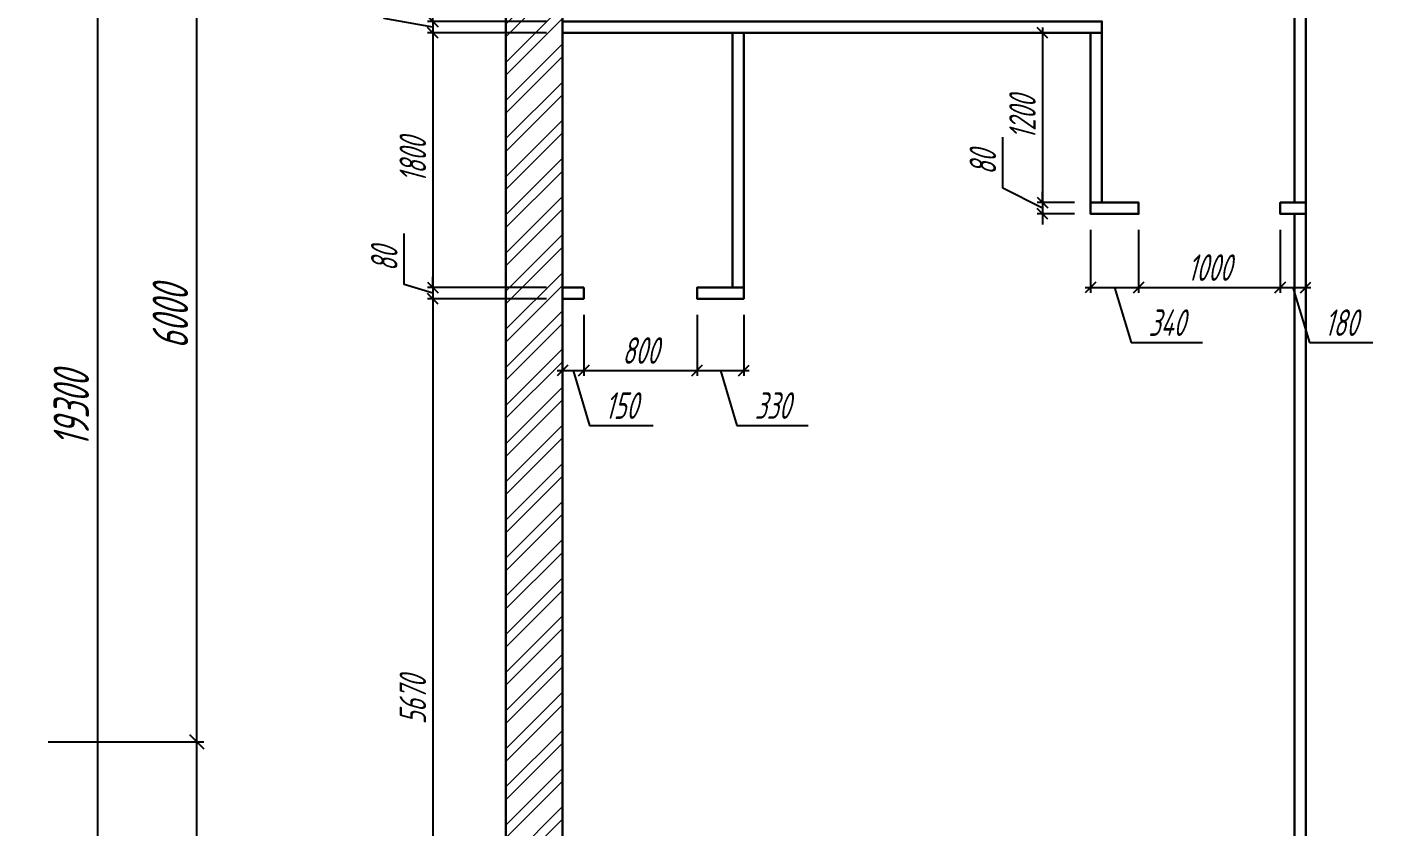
# Model space of a CAD drawing. Header units: millimetres. Extents: x -138350 to 909539, y -253833 to 111767.
# Drawn here: x 68352 to 77903, y -149462 to -143811 of the extents above; entities that cross this region are included whole.
import ezdxf

# ---------------------------------------------------------------- set-up
doc = ezdxf.new("R2010")
doc.units = ezdxf.units.MM
for name, color, linetype, lineweight in [('_Оси', 90, 'Continuous', 13), ('_Размеры', 120, 'Continuous', 13), ('_Сендвичи', 230, 'Continuous', 30), ('_Стены', 7, 'Continuous', 30), ('_Сэндвичи штрих', 7, 'Continuous', 5), ('выноска', 7, 'Continuous', 13)]:
    doc.layers.add(name, color=color, linetype=linetype, lineweight=lineweight)
doc.styles.add('СПДС_размеры', font='spdswin.shx', dxfattribs={"width": 0.8, "oblique": 15})
doc.dimstyles.new('СПДС', dxfattribs={"dimtxt": 2.5, "dimasz": 1, "dimexe": 0.5, "dimexo": 1.5, "dimtad": 1, "dimdec": 0, "dimtxsty": 'СПДС_размеры', "dimblk": 'OBLIQUE', "dimcen": 2.5, "dimdle": 0.5, "dimadec": 8, "dimazin": 0, "dimtfac": 1, "dimtdec": 0, "dimtix": 1, "dimtmove": 0, "dimatfit": 3, "dimfxl": 1, "dimarcsym": 0})

# ---------------------------------------------------------------- blocks, each defined once
blk = doc.blocks.new('_Oblique')
at = {"layer": 'выноска', "color": 0, "lineweight": -2}
blk.add_line((-0.5, -0.5), (0.5, 0.5), dxfattribs=at)
blk = doc.blocks.new('*D287')
at = {"layer": '_Оси', "color": 0, "lineweight": -2, "transparency": 16777216}
for p, q in [((68502, -136861), (68902, -136861)), ((68852, -156211), (68852, -136811)), ((68502, -156161), (68902, -156161))]:
    blk.add_line(p, q, dxfattribs=at)
at = {"layer": 'Defpoints', "color": 0, "transparency": 16777216}
for p in [(68352, -136861), (68852, -136861), (68352, -156161)]:
    blk.add_point(p, dxfattribs=at)
at = {"layer": '_Оси', "color": 0, "lineweight": -2, "transparency": 16777216, "xscale": 100, "yscale": 100, "zscale": 100}
for p, rotation in [((68852, -136861), 90), ((68852, -156161), 270)]:
    blk.add_blockref('_Oblique', p, dxfattribs=dict(at, rotation=rotation))
at = {"layer": '_Оси', "color": 0, "lineweight": 25, "transparency": 16777216, "insert": (68664.5, -146511), "char_height": 250, "attachment_point": 5, "rotation": 90, "style": 'СПДС_размеры'}
blk.add_mtext('19300', dxfattribs=at)
blk = doc.blocks.new('*D290')
at = {"layer": '_Оси', "color": 0, "lineweight": -2, "transparency": 16777216}
for p, q in [((68502, -148861), (69602, -148861)), ((69552, -154911), (69552, -148811)), ((68502, -154861), (69602, -154861))]:
    blk.add_line(p, q, dxfattribs=at)
at = {"layer": 'Defpoints', "color": 0, "transparency": 16777216}
for p in [(68352, -148861), (69552, -148861), (68352, -154861)]:
    blk.add_point(p, dxfattribs=at)
at = {"layer": '_Оси', "color": 0, "lineweight": -2, "transparency": 16777216, "xscale": 100, "yscale": 100, "zscale": 100}
for p, rotation in [((69552, -148861), 90), ((69552, -154861), 270)]:
    blk.add_blockref('_Oblique', p, dxfattribs=dict(at, rotation=rotation))
at = {"layer": '_Оси', "color": 0, "lineweight": 25, "transparency": 16777216, "insert": (69364.5, -151861), "char_height": 250, "attachment_point": 5, "rotation": 90, "style": 'СПДС_размеры'}
blk.add_mtext('6000', dxfattribs=at)
blk = doc.blocks.new('*D292')
at = {"layer": '_Оси', "color": 0, "lineweight": -2, "transparency": 16777216}
for p, q in [((68502, -142861), (69602, -142861)), ((69552, -148911), (69552, -142811)), ((68502, -148861), (69602, -148861))]:
    blk.add_line(p, q, dxfattribs=at)
at = {"layer": 'Defpoints', "color": 0, "transparency": 16777216}
for p in [(68352, -142861), (69552, -142861), (68352, -148861)]:
    blk.add_point(p, dxfattribs=at)
at = {"layer": '_Оси', "color": 0, "lineweight": -2, "transparency": 16777216, "xscale": 100, "yscale": 100, "zscale": 100}
for p, rotation in [((69552, -142861), 90), ((69552, -148861), 270)]:
    blk.add_blockref('_Oblique', p, dxfattribs=dict(at, rotation=rotation))
at = {"layer": '_Оси', "color": 0, "lineweight": 25, "transparency": 16777216, "insert": (69364.5, -145861), "char_height": 250, "attachment_point": 5, "rotation": 90, "style": 'СПДС_размеры'}
blk.add_mtext('6000', dxfattribs=at)
blk = doc.blocks.new('*D348')
at = {"layer": '_Размеры', "color": 0, "lineweight": -2, "ltscale": 75, "transparency": 16777216}
for p, q in [((75865, -145243.5), (75865, -145688.5)), ((76205, -145243.5), (76205, -145688.5)), ((75827.5, -145651), (76242.5, -145651)), ((76035, -145651), (76151.7, -146040.1)), ((76151.7, -146040.1), (76655.1, -146040.1))]:
    blk.add_line(p, q, dxfattribs=at)
at = {"layer": 'Defpoints', "color": 0, "ltscale": 75, "transparency": 16777216}
for p in [(75865, -145131), (76205, -145131), (76205, -145651)]:
    blk.add_point(p, dxfattribs=at)
at = {"layer": '_Размеры', "color": 0, "lineweight": -2, "ltscale": 75, "transparency": 16777216, "xscale": 75, "yscale": 75, "zscale": 75, "rotation": 180}
blk.add_blockref('_Oblique', (75865, -145651), dxfattribs=at)
at = {"layer": '_Размеры', "color": 0, "lineweight": -2, "ltscale": 75, "transparency": 16777216, "xscale": 75, "yscale": 75, "zscale": 75}
blk.add_blockref('_Oblique', (76205, -145651), dxfattribs=at)
at = {"layer": '_Размеры', "color": 0, "ltscale": 75, "transparency": 16777216, "insert": (76403.4, -145899.4), "char_height": 187.5, "attachment_point": 5, "style": 'СПДС_размеры'}
blk.add_mtext('340', dxfattribs=at)
blk = doc.blocks.new('*D349')
at = {"layer": '_Размеры', "color": 0, "lineweight": -2, "ltscale": 75, "transparency": 16777216}
for p, q in [((76205, -145243.5), (76205, -145688.5)), ((77205, -145243.5), (77205, -145688.5)), ((76167.5, -145651), (77242.5, -145651))]:
    blk.add_line(p, q, dxfattribs=at)
at = {"layer": 'Defpoints', "color": 0, "ltscale": 75, "transparency": 16777216}
for p in [(76205, -145131), (77205, -145131), (77205, -145651)]:
    blk.add_point(p, dxfattribs=at)
at = {"layer": '_Размеры', "color": 0, "lineweight": -2, "ltscale": 75, "transparency": 16777216, "xscale": 75, "yscale": 75, "zscale": 75, "rotation": 180}
blk.add_blockref('_Oblique', (76205, -145651), dxfattribs=at)
at = {"layer": '_Размеры', "color": 0, "lineweight": -2, "ltscale": 75, "transparency": 16777216, "xscale": 75, "yscale": 75, "zscale": 75}
blk.add_blockref('_Oblique', (77205, -145651), dxfattribs=at)
at = {"layer": '_Размеры', "color": 0, "ltscale": 75, "transparency": 16777216, "insert": (76705, -145510.375), "char_height": 187.5, "attachment_point": 5, "style": 'СПДС_размеры'}
blk.add_mtext('1000', dxfattribs=at)
blk = doc.blocks.new('*D350')
at = {"layer": '_Размеры', "color": 0, "lineweight": -2, "ltscale": 75, "transparency": 16777216}
for p, q in [((77205, -145243.5), (77205, -145688.5)), ((77385, -145243.5), (77385, -145688.5)), ((77167.5, -145651), (77422.5, -145651)), ((77295, -145651), (77411.7, -146040.1)), ((77411.7, -146040.1), (77860.4, -146040.1))]:
    blk.add_line(p, q, dxfattribs=at)
at = {"layer": 'Defpoints', "color": 0, "ltscale": 75, "transparency": 16777216}
for p in [(77205, -145131), (77385, -145131), (77385, -145651)]:
    blk.add_point(p, dxfattribs=at)
at = {"layer": '_Размеры', "color": 0, "lineweight": -2, "ltscale": 75, "transparency": 16777216, "xscale": 75, "yscale": 75, "zscale": 75, "rotation": 180}
blk.add_blockref('_Oblique', (77205, -145651), dxfattribs=at)
at = {"layer": '_Размеры', "color": 0, "lineweight": -2, "ltscale": 75, "transparency": 16777216, "xscale": 75, "yscale": 75, "zscale": 75}
blk.add_blockref('_Oblique', (77385, -145651), dxfattribs=at)
at = {"layer": '_Размеры', "color": 0, "ltscale": 75, "transparency": 16777216, "insert": (77636.1, -145899.4), "char_height": 187.5, "attachment_point": 5, "style": 'СПДС_размеры'}
blk.add_mtext('180', dxfattribs=at)
blk = doc.blocks.new('*D351')
at = {"layer": '_Размеры', "color": 0, "lineweight": -2, "ltscale": 75, "transparency": 16777216}
for p, q in [((75525, -143813.5), (75525, -145088.5)), ((75752.5, -143851), (75487.5, -143851)), ((75752.5, -145051), (75487.5, -145051))]:
    blk.add_line(p, q, dxfattribs=at)
at = {"layer": 'Defpoints', "color": 0, "ltscale": 75, "transparency": 16777216}
for p in [(75865, -143851), (75525, -145051), (75865, -145051)]:
    blk.add_point(p, dxfattribs=at)
at = {"layer": '_Размеры', "color": 0, "lineweight": -2, "ltscale": 75, "transparency": 16777216, "xscale": 75, "yscale": 75, "zscale": 75}
for p, rotation in [((75525, -143851), 90), ((75525, -145051), 270)]:
    blk.add_blockref('_Oblique', p, dxfattribs=dict(at, rotation=rotation))
at = {"layer": '_Размеры', "color": 0, "ltscale": 75, "transparency": 16777216, "insert": (75384.375, -144451), "char_height": 187.5, "attachment_point": 5, "rotation": 90, "style": 'СПДС_размеры'}
blk.add_mtext('1200', dxfattribs=at)
blk = doc.blocks.new('*D352')
at = {"layer": '_Размеры', "color": 0, "lineweight": -2, "ltscale": 75, "transparency": 16777216}
for p, q in [((75245, -144948.9), (75245, -144588.3)), ((75525, -145091), (75245, -144948.9)), ((75525, -145051), (75525, -144976)), ((75752.5, -145051), (75487.5, -145051)), ((75525, -145051), (75525, -145131)), ((75525, -145051), (75525, -145131)), ((75752.5, -145131), (75487.5, -145131)), ((75525, -145131), (75525, -145206))]:
    blk.add_line(p, q, dxfattribs=at)
at = {"layer": 'Defpoints', "color": 0, "ltscale": 75, "transparency": 16777216}
for p in [(75865, -145051), (75525, -145131), (75865, -145131)]:
    blk.add_point(p, dxfattribs=at)
at = {"layer": '_Размеры', "color": 0, "lineweight": -2, "ltscale": 75, "transparency": 16777216, "xscale": 75, "yscale": 75, "zscale": 75}
for p, rotation in [((75525, -145051), 270), ((75525, -145131), 90)]:
    blk.add_blockref('_Oblique', p, dxfattribs=dict(at, rotation=rotation))
at = {"layer": '_Размеры', "color": 0, "ltscale": 75, "transparency": 16777216, "insert": (75104.4, -144768.6), "char_height": 187.5, "attachment_point": 5, "rotation": 90, "style": 'СПДС_размеры'}
blk.add_mtext('80', dxfattribs=at)
blk = doc.blocks.new('*D353')
at = {"layer": '_Размеры', "color": 0, "lineweight": -2, "ltscale": 75, "transparency": 16777216}
for p, q in [((72135, -145843.5), (72135, -146274.5)), ((72285, -145843.5), (72285, -146274.5)), ((72097.5, -146237), (72322.5, -146237)), ((72210, -146237), (72326.7, -146626.1)), ((72326.7, -146626.1), (72775.4, -146626.1))]:
    blk.add_line(p, q, dxfattribs=at)
at = {"layer": 'Defpoints', "color": 0, "ltscale": 75, "transparency": 16777216}
for p in [(72135, -145731), (72285, -145731), (72285, -146237)]:
    blk.add_point(p, dxfattribs=at)
at = {"layer": '_Размеры', "color": 0, "lineweight": -2, "ltscale": 75, "transparency": 16777216, "xscale": 75, "yscale": 75, "zscale": 75, "rotation": 180}
blk.add_blockref('_Oblique', (72135, -146237), dxfattribs=at)
at = {"layer": '_Размеры', "color": 0, "lineweight": -2, "ltscale": 75, "transparency": 16777216, "xscale": 75, "yscale": 75, "zscale": 75}
blk.add_blockref('_Oblique', (72285, -146237), dxfattribs=at)
at = {"layer": '_Размеры', "color": 0, "ltscale": 75, "transparency": 16777216, "insert": (72551.1, -146485.4), "char_height": 187.5, "attachment_point": 5, "style": 'СПДС_размеры'}
blk.add_mtext('150', dxfattribs=at)
blk = doc.blocks.new('*D354')
at = {"layer": '_Размеры', "color": 0, "lineweight": -2, "ltscale": 75, "transparency": 16777216}
for p, q in [((72285, -145843.5), (72285, -146274.5)), ((73085, -145843.5), (73085, -146274.5)), ((72247.5, -146237), (73122.5, -146237))]:
    blk.add_line(p, q, dxfattribs=at)
at = {"layer": 'Defpoints', "color": 0, "ltscale": 75, "transparency": 16777216}
for p in [(72285, -145731), (73085, -145731), (73085, -146237)]:
    blk.add_point(p, dxfattribs=at)
at = {"layer": '_Размеры', "color": 0, "lineweight": -2, "ltscale": 75, "transparency": 16777216, "xscale": 75, "yscale": 75, "zscale": 75, "rotation": 180}
blk.add_blockref('_Oblique', (72285, -146237), dxfattribs=at)
at = {"layer": '_Размеры', "color": 0, "lineweight": -2, "ltscale": 75, "transparency": 16777216, "xscale": 75, "yscale": 75, "zscale": 75}
blk.add_blockref('_Oblique', (73085, -146237), dxfattribs=at)
at = {"layer": '_Размеры', "color": 0, "ltscale": 75, "transparency": 16777216, "insert": (72685, -146096.375), "char_height": 187.5, "attachment_point": 5, "style": 'СПДС_размеры'}
blk.add_mtext('800', dxfattribs=at)
blk = doc.blocks.new('*D355')
at = {"layer": '_Размеры', "color": 0, "lineweight": -2, "ltscale": 75, "transparency": 16777216}
for p, q in [((73085, -145843.5), (73085, -146274.5)), ((73415, -145843.5), (73415, -146274.5)), ((73047.5, -146237), (73452.5, -146237)), ((73250, -146237), (73366.7, -146626.1)), ((73366.7, -146626.1), (73870.1, -146626.1))]:
    blk.add_line(p, q, dxfattribs=at)
at = {"layer": 'Defpoints', "color": 0, "ltscale": 75, "transparency": 16777216}
for p in [(73085, -145731), (73415, -145731), (73415, -146237)]:
    blk.add_point(p, dxfattribs=at)
at = {"layer": '_Размеры', "color": 0, "lineweight": -2, "ltscale": 75, "transparency": 16777216, "xscale": 75, "yscale": 75, "zscale": 75, "rotation": 180}
blk.add_blockref('_Oblique', (73085, -146237), dxfattribs=at)
at = {"layer": '_Размеры', "color": 0, "lineweight": -2, "ltscale": 75, "transparency": 16777216, "xscale": 75, "yscale": 75, "zscale": 75}
blk.add_blockref('_Oblique', (73415, -146237), dxfattribs=at)
at = {"layer": '_Размеры', "color": 0, "ltscale": 75, "transparency": 16777216, "insert": (73618.4, -146485.4), "char_height": 187.5, "attachment_point": 5, "style": 'СПДС_размеры'}
blk.add_mtext('330', dxfattribs=at)
blk = doc.blocks.new('*D363')
at = {"layer": '_Размеры', "color": 0, "lineweight": -2, "ltscale": 75, "transparency": 16777216}
for p, q in [((70875.8, -143750.5), (70875.8, -143390)), ((71218, -143771), (71218, -143696)), ((71218, -143811), (70875.8, -143750.5)), ((72022.5, -143771), (71180.5, -143771)), ((71218, -143771), (71218, -143851)), ((71218, -143771), (71218, -143851)), ((72022.5, -143851), (71180.5, -143851)), ((71218, -143851), (71218, -143926))]:
    blk.add_line(p, q, dxfattribs=at)
at = {"layer": 'Defpoints', "color": 0, "ltscale": 75, "transparency": 16777216}
for p in [(72135, -143771), (71218, -143851), (72135, -143851)]:
    blk.add_point(p, dxfattribs=at)
at = {"layer": '_Размеры', "color": 0, "lineweight": -2, "ltscale": 75, "transparency": 16777216, "xscale": 75, "yscale": 75, "zscale": 75}
for p, rotation in [((71218, -143771), 270), ((71218, -143851), 90)]:
    blk.add_blockref('_Oblique', p, dxfattribs=dict(at, rotation=rotation))
at = {"layer": '_Размеры', "color": 0, "ltscale": 75, "transparency": 16777216, "insert": (70735.2, -143570.2), "char_height": 187.5, "attachment_point": 5, "rotation": 90, "style": 'СПДС_размеры'}
blk.add_mtext('80', dxfattribs=at)
blk = doc.blocks.new('*D364')
at = {"layer": '_Размеры', "color": 0, "lineweight": -2, "ltscale": 75, "transparency": 16777216}
for p, q in [((71218, -143813.5), (71218, -145688.5)), ((72022.5, -143851), (71180.5, -143851)), ((72022.5, -145651), (71180.5, -145651))]:
    blk.add_line(p, q, dxfattribs=at)
at = {"layer": 'Defpoints', "color": 0, "ltscale": 75, "transparency": 16777216}
for p in [(72135, -143851), (71218, -145651), (72135, -145651)]:
    blk.add_point(p, dxfattribs=at)
at = {"layer": '_Размеры', "color": 0, "lineweight": -2, "ltscale": 75, "transparency": 16777216, "xscale": 75, "yscale": 75, "zscale": 75}
for p, rotation in [((71218, -143851), 90), ((71218, -145651), 270)]:
    blk.add_blockref('_Oblique', p, dxfattribs=dict(at, rotation=rotation))
at = {"layer": '_Размеры', "color": 0, "ltscale": 75, "transparency": 16777216, "insert": (71077.375, -144751), "char_height": 187.5, "attachment_point": 5, "rotation": 90, "style": 'СПДС_размеры'}
blk.add_mtext('1800', dxfattribs=at)
blk = doc.blocks.new('*D365')
at = {"layer": '_Размеры', "color": 0, "lineweight": -2, "ltscale": 75, "transparency": 16777216}
for p, q in [((71016.4, -145630.5), (71016.4, -145270)), ((71218, -145691), (71016.4, -145630.5)), ((71218, -145651), (71218, -145576)), ((72022.5, -145651), (71180.5, -145651)), ((72022.5, -145731), (71180.5, -145731)), ((71218, -145651), (71218, -145731)), ((71218, -145651), (71218, -145731)), ((71218, -145731), (71218, -145806))]:
    blk.add_line(p, q, dxfattribs=at)
at = {"layer": 'Defpoints', "color": 0, "ltscale": 75, "transparency": 16777216}
for p in [(71218, -145731), (72135, -145651), (72135, -145731)]:
    blk.add_point(p, dxfattribs=at)
at = {"layer": '_Размеры', "color": 0, "lineweight": -2, "ltscale": 75, "transparency": 16777216, "xscale": 75, "yscale": 75, "zscale": 75}
for p, rotation in [((71218, -145651), 270), ((71218, -145731), 90)]:
    blk.add_blockref('_Oblique', p, dxfattribs=dict(at, rotation=rotation))
at = {"layer": '_Размеры', "color": 0, "ltscale": 75, "transparency": 16777216, "insert": (70875.8, -145450.2), "char_height": 187.5, "attachment_point": 5, "rotation": 90, "style": 'СПДС_размеры'}
blk.add_mtext('80', dxfattribs=at)
blk = doc.blocks.new('*D366')
at = {"layer": '_Размеры', "color": 0, "lineweight": -2, "ltscale": 75, "transparency": 16777216}
for p, q in [((72022.5, -145731), (71180.5, -145731)), ((71218, -145693.5), (71218, -151438.5)), ((72022.5, -151401), (71180.5, -151401))]:
    blk.add_line(p, q, dxfattribs=at)
at = {"layer": 'Defpoints', "color": 0, "ltscale": 75, "transparency": 16777216}
for p in [(72135, -145731), (71218, -151401), (72135, -151401)]:
    blk.add_point(p, dxfattribs=at)
at = {"layer": '_Размеры', "color": 0, "lineweight": -2, "ltscale": 75, "transparency": 16777216, "xscale": 75, "yscale": 75, "zscale": 75}
for p, rotation in [((71218, -145731), 90), ((71218, -151401), 270)]:
    blk.add_blockref('_Oblique', p, dxfattribs=dict(at, rotation=rotation))
at = {"layer": '_Размеры', "color": 0, "ltscale": 75, "transparency": 16777216, "insert": (71077.375, -148566), "char_height": 187.5, "attachment_point": 5, "rotation": 90, "style": 'СПДС_размеры'}
blk.add_mtext('5670', dxfattribs=at)

msp = doc.modelspace()

# ---------------------------------------------------------------- hatches: boundary and pattern name
at = {"layer": '_Сэндвичи штрих', "ltscale": 100}
h = msp.add_hatch(dxfattribs=at)
h.set_pattern_fill('ANSI32', color=256, scale=20)
h.paths.add_polyline_path([(83724, -136773.5), (83726.4, -136661), (71735, -136661), (71735, -156261), (72135, -156261), (72135, -137061), (83735, -137061), (83735, -136948.5), (83724, -136948.5), (83724, -136880.5, 0.414214), (83708, -136864.5, 0.590351), (83724, -136841.5)])
h.paths.add_polyline_path([(83491, -136773.5), (83502, -136773.5), (83502, -136841.5, 0.590351), (83518, -136864.5, 0.414214), (83502, -136880.5), (83502, -136948.5), (83491, -136948.5)], flags=16)

# ---------------------------------------------------------------- linework, layer by layer
at = {"layer": '_Сендвичи', "color": 2, "ltscale": 100}
for points in [[(77385, -142771), (77305, -142771), (77305, -145051), (77385, -145051)], [(72135, -143851), (75945, -143851), (75945, -143771), (72135, -143771)], [(73335, -143851), (73415, -143851), (73415, -145651), (73335, -145651)], [(75945, -143851), (75865, -143851), (75865, -145051), (75945, -145051)], [(75865, -145051), (76205, -145051), (76205, -145131), (75865, -145131)], [(77385, -145131), (77205, -145131), (77205, -145051), (77385, -145051)], [(77305, -152381), (77385, -152381), (77385, -145131), (77305, -145131)], [(72285, -145651), (72135, -145651), (72135, -145731), (72285, -145731)], [(73415, -145651), (73085, -145651), (73085, -145731), (73415, -145731)]]:
    msp.add_lwpolyline(points, close=True, dxfattribs=at)
at = {"layer": '_Стены', "ltscale": 100}
for p, q in [((71735, -156261), (71735, -136661)), ((72135, -156261), (72135, -137061))]:
    msp.add_line(p, q, dxfattribs=at)

# ---------------------------------------------------------------- dimensions: what is measured, and where the dimension line sits
at = {"layer": '_Оси', "lineweight": 25}
for base, p1, p2, picture, middle in [((68852, -136861), (68352, -156161), (68352, -136861), '*D287', (68664.5, -146511)), ((69552, -142861), (68352, -148861), (68352, -142861), '*D292', (69364.5, -145861)), ((69552, -148861), (68352, -154861), (68352, -148861), '*D290', (69364.5, -151861))]:
    dim = msp.add_linear_dim(base=base, p1=p1, p2=p2, angle=270, dimstyle='СПДС', override={"dimscale": 100}, dxfattribs=at)
    dim.commit()
    dim.dimension.update_dxf_attribs({"geometry": picture, "text_midpoint": middle})
at = {"layer": '_Размеры', "ltscale": 75}
for base, p1, p2, picture, middle in [((71218, -143851), (72135, -143771), (72135, -143851), '*D363', (70875.8, -143703.7)), ((75525, -145131), (75865, -145051), (75865, -145131), '*D352', (75245, -144902))]:
    dim = msp.add_linear_dim(base=base, p1=p1, p2=p2, angle=90, dimstyle='СПДС', override={"dimscale": 75, "dimtix": 0, "dimtmove": 1}, dxfattribs=at)
    dim.commit()
    dim.dimension.update_dxf_attribs({"geometry": picture, "text_midpoint": middle, "dimtype": 160})
for base, p1, p2, picture, middle in [((71218, -145651), (72135, -143851), (72135, -145651), '*D364', (71077.4, -144751)), ((75525, -145051), (75865, -143851), (75865, -145051), '*D351', (75384.4, -144451)), ((71218, -145731), (72135, -145651), (72135, -145731), '*D365', (70875.8, -145583.7)), ((71218, -151401), (72135, -145731), (72135, -151401), '*D366', (71077.4, -148566))]:
    dim = msp.add_linear_dim(base=base, p1=p1, p2=p2, angle=90, dimstyle='СПДС', override={"dimscale": 75, "dimtix": 0, "dimtmove": 1}, dxfattribs=at)
    dim.commit()
    dim.dimension.update_dxf_attribs({"geometry": picture, "text_midpoint": middle})
for base, p1, p2, picture, middle in [((76205, -145651), (75865, -145131), (76205, -145131), '*D348', (76198.6, -145899.4)), ((77205, -145651), (76205, -145131), (77205, -145131), '*D349', (76705, -145510.4)), ((77385, -145651), (77205, -145131), (77385, -145131), '*D350', (77458.6, -145899.4)), ((72285, -146237), (72135, -145731), (72285, -145731), '*D353', (72373.6, -146485.4)), ((73085, -146237), (72285, -145731), (73085, -145731), '*D354', (72685, -146096.4)), ((73415, -146237), (73085, -145731), (73415, -145731), '*D355', (73413.6, -146485.4))]:
    dim = msp.add_linear_dim(base=base, p1=p1, p2=p2, dimstyle='СПДС', override={"dimscale": 75, "dimtix": 0, "dimtmove": 1}, dxfattribs=at)
    dim.commit()
    dim.dimension.update_dxf_attribs({"geometry": picture, "text_midpoint": middle})

doc.saveas('drawing.dxf')
